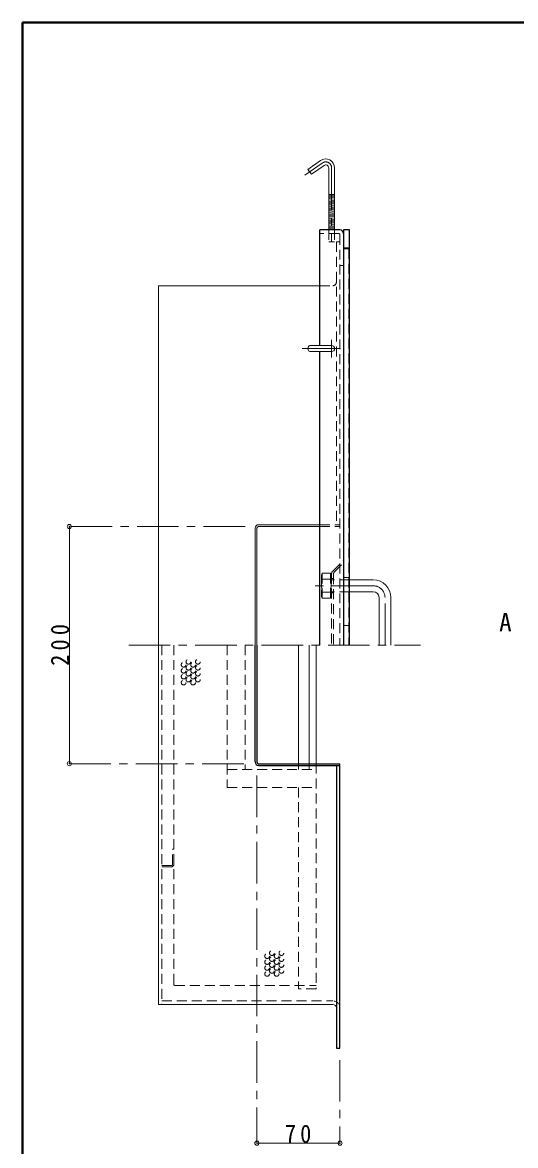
# Model space of a CAD drawing. Units: millimetres at full size, sheet at 1:7. Extents: x -1487 to 1348, y -983 to 984.
# Drawn here: x -1487 to -1072, y 37 to 984 of the extents above; entities that cross this region are included whole.
import ezdxf
from ezdxf.enums import TextEntityAlignment as Align

# ---------------------------------------------------------------- set-up
doc = ezdxf.new("R2010")
doc.units = ezdxf.units.MM
doc.header["$LTSCALE"] = 7
doc.header["$PDMODE"] = 32
doc.header["$PDSIZE"] = 3.5
doc.linetypes.add('CHAIN1', pattern=[8, 5, -1, 1, -1])
doc.linetypes.add('DASHED1', pattern=[1.8, 1.2, -0.6])
doc.layers.add('0-A', color=4, linetype='Continuous', lineweight=9)
doc.styles.add('ＭＳ ゴシック', font='')
doc.styles.get('ＭＳ ゴシック').set_extended_font_data('MS Gothic')

msp = doc.modelspace()

# ---------------------------------------------------------------- linework, layer by layer
at = {"layer": '0-A', "color": 1, "lineweight": 40}
for p in [(-1487.357, -983.487), (1347.643, 983.513)]:
    msp.add_line(p, (-1487.357, 983.513), dxfattribs=at)
at = {"layer": '0-A', "linetype": 'CHAIN1'}
for p, q in [((-1234.725, 865.004), (-1249.451, 854.693)), ((-1226.857, 860.908), (-1226.857, 798.616)), ((-1226.857, 701.013), (-1226.857, 716.013)), ((-1219.357, 708.513), (-1251.789, 708.513)), ((-1299.857, 558.513), (-1447.857, 558.513)), ((-1191.857, 508.513), (-1245.357, 508.513)), ((-1181.857, 458.513), (-1181.857, 498.513)), ((-1397.857, 458.513), (-1151.857, 458.513)), ((-1447.857, 358.513), (-1299.857, 358.513)), ((-1289.857, 348.513), (-1289.857, 38.513)), ((-1219.857, 108.513), (-1219.857, 38.513))]:
    msp.add_line(p, q, dxfattribs=at)
at = {"layer": '0-A', "color": 7, "lineweight": 18}
for p, q in [((-1236.159, 867.052), (-1246.789, 859.609)), ((-1233.291, 862.956), (-1243.921, 855.513)), ((-1243.921, 855.513), (-1246.789, 859.609)), ((-1229.357, 860.908), (-1229.357, 808.513)), ((-1224.357, 860.908), (-1224.357, 808.513)), ((-1226.857, 711.013), (-1245.355, 711.013)), ((-1226.857, 706.013), (-1245.355, 706.013)), ((-1288.357, 560.013), (-1236.857, 560.013)), ((-1291.357, 458.513), (-1291.357, 557.013)), ((-1289.857, 458.513), (-1289.857, 557.013)), ((-1288.357, 558.513), (-1236.857, 558.513)), ((-1211.857, 513.513), (-1191.857, 513.513)), ((-1211.857, 503.513), (-1191.857, 503.513)), ((-1186.857, 458.513), (-1186.857, 498.513)), ((-1176.857, 458.513), (-1176.857, 498.513)), ((-1372.857, 155.513), (-1372.857, 458.513)), ((-1245.857, 458.513), (-1245.857, 358.513)), ((-1239.857, 458.513), (-1239.857, 358.513)), ((-1225.857, 155.513), (-1372.857, 155.513))]:
    msp.add_line(p, q, dxfattribs=at)
at = {"layer": '0-A'}
for p, q in [((-1229.357, 838.412), (-1224.357, 838.412)), ((-1224.357, 837.542), (-1229.357, 837.95)), ((-1224.357, 836.538), (-1229.357, 836.947)), ((-1224.357, 835.535), (-1229.357, 835.943)), ((-1224.357, 834.532), (-1229.357, 834.94)), ((-1224.357, 833.528), (-1229.357, 833.937)), ((-1224.357, 832.525), (-1229.357, 832.933)), ((-1224.357, 831.522), (-1229.357, 831.93)), ((-1224.357, 830.518), (-1229.357, 830.927)), ((-1224.357, 829.515), (-1229.357, 829.923)), ((-1224.357, 828.512), (-1229.357, 828.92)), ((-1224.357, 827.508), (-1229.357, 827.917)), ((-1224.357, 826.505), (-1229.357, 826.913)), ((-1224.357, 825.502), (-1229.357, 825.91)), ((-1224.357, 824.498), (-1229.357, 824.907)), ((-1224.357, 823.495), (-1229.357, 823.903)), ((-1224.357, 822.492), (-1229.357, 822.9)), ((-1224.357, 821.488), (-1229.357, 821.897)), ((-1224.357, 820.485), (-1229.357, 820.893)), ((-1224.357, 819.482), (-1229.357, 819.89)), ((-1224.357, 818.478), (-1229.357, 818.887)), ((-1224.357, 817.475), (-1229.357, 817.883)), ((-1224.357, 816.472), (-1229.357, 816.88)), ((-1224.357, 815.468), (-1229.357, 815.877)), ((-1224.357, 814.465), (-1229.357, 814.873)), ((-1224.357, 813.462), (-1229.357, 813.87)), ((-1224.357, 812.458), (-1229.357, 812.867)), ((-1224.357, 811.455), (-1229.357, 811.863)), ((-1224.357, 810.452), (-1229.357, 810.86)), ((-1224.357, 809.448), (-1229.357, 809.857)), ((-1225.19, 808.513), (-1229.357, 808.853)), ((-1372.857, 458.513), (-1372.857, 761.513)), ((-1372.857, 761.513), (-1236.857, 761.513)), ((-1447.857, 358.513), (-1447.857, 558.513)), ((-1254.857, 458.513), (-1254.857, 358.513)), ((-1289.857, 38.513), (-1219.857, 38.513))]:
    msp.add_line(p, q, dxfattribs=at)
at = {"layer": '0-A', "color": 5, "lineweight": 25}
for p, q in [((-1219.857, 808.513), (-1236.857, 808.513)), ((-1236.857, 711.013), (-1236.857, 808.513)), ((-1211.857, 808.513), (-1216.857, 808.513)), ((-1216.857, 808.513), (-1216.857, 458.513)), ((-1211.857, 458.513), (-1211.857, 808.513)), ((-1236.857, 458.513), (-1236.857, 706.013)), ((-1291.357, 360.013), (-1291.357, 458.513)), ((-1289.857, 458.513), (-1289.857, 360.013)), ((-1288.357, 358.513), (-1219.857, 358.513)), ((-1288.357, 357.013), (-1219.857, 357.013)), ((-1222.857, 357.013), (-1222.857, 118.513)), ((-1219.857, 118.513), (-1219.857, 358.513)), ((-1222.857, 118.513), (-1219.857, 118.513))]:
    msp.add_line(p, q, dxfattribs=at)
at = {"layer": '0-A', "color": 7, "linetype": 'DASHED1', "lineweight": 18}
for p, q in [((-1220.857, 805.513), (-1236.857, 805.513)), ((-1219.857, 804.513), (-1219.857, 458.513)), ((-1211.857, 793.513), (-1216.857, 793.513)), ((-1216.857, 778.513), (-1219.857, 778.513))]:
    msp.add_line(p, q, dxfattribs=at)
at = {"layer": '0-A', "linetype": 'DASHED1'}
for p, q in [((-1229.357, 808.513), (-1229.357, 798.513)), ((-1224.357, 808.513), (-1224.357, 798.513)), ((-1224.357, 798.513), (-1229.357, 798.513)), ((-1222.857, 798.513), (-1222.857, 560.013)), ((-1219.857, 798.513), (-1222.857, 798.513)), ((-1212.357, 792.513), (-1216.857, 792.513)), ((-1212.357, 792.513), (-1212.357, 458.513)), ((-1236.857, 761.513), (-1225.857, 761.513)), ((-1236.857, 560.013), (-1219.857, 560.013)), ((-1236.857, 558.513), (-1219.857, 558.513)), ((-1225.979, 520.892), (-1216.857, 530.013)), ((-1224.479, 520.27), (-1216.857, 527.892)), ((-1234.857, 519.013), (-1235.357, 517.513)), ((-1235.357, 517.513), (-1235.357, 499.513)), ((-1235.357, 517.513), (-1234.857, 514.013)), ((-1227.857, 519.013), (-1234.857, 519.013)), ((-1234.857, 519.013), (-1234.857, 498.013)), ((-1227.857, 514.013), (-1234.857, 514.013)), ((-1227.857, 519.013), (-1227.857, 498.013)), ((-1227.357, 517.513), (-1227.357, 499.513)), ((-1211.857, 513.513), (-1227.357, 513.513)), ((-1226.857, 518.77), (-1226.857, 458.513)), ((-1225.357, 514.513), (-1226.857, 514.513)), ((-1225.357, 518.149), (-1225.357, 458.513)), ((-1212.357, 515.513), (-1216.857, 515.513)), ((-1227.857, 503.013), (-1234.857, 503.013)), ((-1227.357, 508.513), (-1227.857, 503.013)), ((-1227.857, 503.013), (-1227.357, 499.513)), ((-1211.857, 503.513), (-1227.357, 503.513)), ((-1225.357, 502.513), (-1226.857, 502.513)), ((-1234.857, 498.013), (-1235.357, 499.513)), ((-1227.857, 498.013), (-1234.857, 498.013)), ((-1227.357, 499.513), (-1227.857, 498.013)), ((-1212.357, 475.096), (-1216.857, 475.096)), ((-1369.857, 458.513), (-1369.857, 155.513)), ((-1359.857, 458.513), (-1359.857, 172.513)), ((-1314.857, 458.513), (-1314.857, 338.513)), ((-1299.857, 458.513), (-1299.857, 353.513)), ((-1314.857, 353.513), (-1239.857, 353.513)), ((-1254.857, 358.513), (-1254.857, 353.513)), ((-1245.857, 358.513), (-1245.857, 353.513)), ((-1314.857, 338.513), (-1239.857, 338.513)), ((-1254.857, 338.513), (-1254.857, 168.513)), ((-1359.857, 286.513), (-1360.857, 286.513)), ((-1360.857, 273.513), (-1360.857, 286.513)), ((-1361.857, 272.513), (-1369.857, 272.513)), ((-1361.857, 271.513), (-1369.857, 271.513)), ((-1358.857, 171.513), (-1239.857, 171.513)), ((-1369.857, 158.513), (-1225.857, 158.513))]:
    msp.add_line(p, q, dxfattribs=at)
for points in [[(-1234.857, 514.013), (-1235.357, 508.513), (-1234.857, 503.013), (-1235.357, 499.513)], [(-1227.857, 519.013), (-1227.357, 517.513), (-1227.857, 514.013), (-1227.357, 508.513)], [(-1239.857, 358.513), (-1239.857, 168.513), (-1254.857, 168.513)]]:
    msp.add_lwpolyline(points, dxfattribs=at)
for centre in [(-1347.576, 444.416), (-1339.576, 444.416), (-1351.576, 441.916), (-1351.576, 436.916), (-1347.576, 439.416), (-1347.576, 434.416), (-1343.576, 441.916), (-1343.576, 436.916), (-1339.576, 439.416), (-1339.576, 434.416), (-1351.576, 431.916), (-1351.576, 426.916), (-1347.576, 429.416), (-1343.576, 431.916), (-1343.576, 426.916), (-1339.576, 429.416), (-1277.209, 198.767), (-1269.209, 198.767), (-1281.209, 196.267), (-1281.209, 191.267), (-1277.209, 193.767), (-1277.209, 188.767), (-1273.209, 196.267), (-1273.209, 191.267), (-1269.209, 193.767), (-1269.209, 188.767), (-1281.209, 186.267), (-1281.209, 181.267), (-1277.209, 183.767), (-1273.209, 186.267), (-1273.209, 181.267), (-1269.209, 183.767)]:
    msp.add_circle(centre, 2, dxfattribs=at)
at = {"layer": '0-A', "color": 7, "lineweight": 18}
for centre, radius, start, end in [((-1231.857, 860.908), 7.5, 0, 125), ((-1231.857, 860.908), 2.5, 0, 125), ((-1226.857, 708.513), 2.5, 270, 90), ((-1288.357, 557.013), 3, 90, 180), ((-1288.357, 557.013), 1.5, 90, 180), ((-1191.857, 498.513), 15, 0, 90), ((-1191.857, 498.513), 5, 0, 90), ((-1225.857, 152.513), 3, 0, 90)]:
    msp.add_arc(centre, radius, start, end, dxfattribs=at)
at = {"layer": '0-A', "linetype": 'CHAIN1'}
for centre, radius, end in [((-1231.857, 860.908), 5, 125), ((-1191.857, 498.513), 10, 90)]:
    msp.add_arc(centre, radius, 0, end, dxfattribs=at)
at = {"layer": '0-A', "color": 7, "linetype": 'DASHED1', "lineweight": 18}
msp.add_arc((-1220.857, 804.513), 1, 0, 90, dxfattribs=at)
at = {"layer": '0-A', "color": 5, "lineweight": 25}
for centre, radius, start, end in [((-1219.857, 805.513), 3, 0, 90), ((-1288.357, 360.013), 3, 180, 270), ((-1288.357, 360.013), 1.5, 180, 270)]:
    msp.add_arc(centre, radius, start, end, dxfattribs=at)
at = {"layer": '0-A', "linetype": 'DASHED1'}
for centre, radius, start, end in [((-1225.857, 764.513), 3, 270, 0), ((-1223.857, 518.77), 3, 135, 180), ((-1222.357, 518.149), 3, 135, 180), ((-1361.857, 273.513), 1, 270, 0), ((-1361.857, 273.513), 2, 270, 0), ((-1358.857, 172.513), 1, 180, 270), ((-1225.857, 152.513), 6, 0, 90)]:
    msp.add_arc(centre, radius, start, end, dxfattribs=at)
at = {"layer": '0-A', "color": 7, "lineweight": 18}
msp.add_ellipse((-1245.345, 708.513), major_axis=(0, -2.5), ratio=0.57, start_param=3.1415927, end_param=6.2831853, dxfattribs=at)
at = {"layer": '0-A'}
for p in [(-1447.857, 558.513), (-1447.857, 358.513), (-1289.857, 38.513), (-1219.857, 38.513)]:
    msp.add_point(p, dxfattribs=at)

# ---------------------------------------------------------------- texts
at = {"layer": '0-A', "color": 7, "style": 'ＭＳ ゴシック'}
msp.add_text('A', height=15.4, dxfattribs=at).set_placement((-1085.691, 465.513), align=Align.BOTTOM_LEFT)
at = {"layer": '0-A', "color": 7, "insert": (-1447.857, 441.013), "char_height": 15.4, "attachment_point": 7, "rotation": 90, "style": 'ＭＳ ゴシック'}
msp.add_mtext('\\T1.37;\\W0.9;200', dxfattribs=at)
at = {"layer": '0-A', "color": 7, "insert": (-1266.232, 38.513), "char_height": 15.4, "attachment_point": 7, "style": 'ＭＳ ゴシック'}
msp.add_mtext('\\T1.36;\\W0.9;70', dxfattribs=at)

doc.saveas('drawing.dxf')
